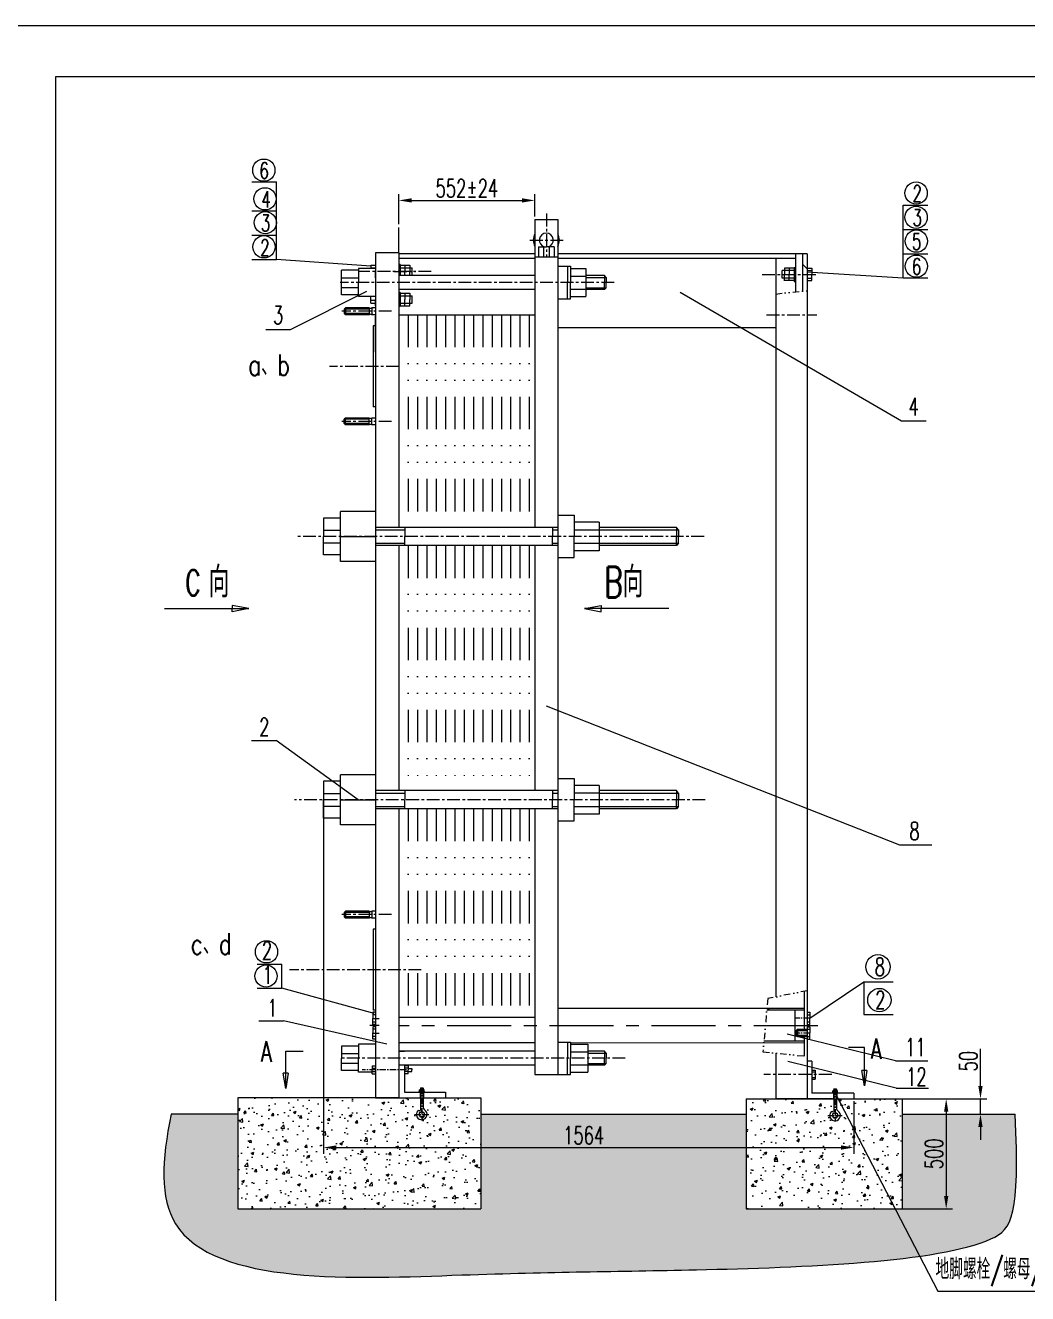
# Model space of a CAD drawing. Header units: millimetres. Extents: x -394 to 6212, y -2458 to 809.
# Drawn here: x 4448.8 to 4645, y -1764.3 to -1516.1 of the extents above; entities that cross this region are included whole.
import ezdxf

# ---------------------------------------------------------------- set-up
doc = ezdxf.new("R2010")
doc.units = ezdxf.units.MM
doc.header["$PDSIZE"] = -5
doc.linetypes.add('CENTERX2', pattern=[4, 2.5, -0.5, 0.5, -0.5])
doc.linetypes.add('DIVIDE', pattern=[31.75, 12.7, -6.35, 0, -6.35, 0, -6.35])
doc.layers.get('0').update_dxf_attribs({"lineweight": 18})
doc.layers.get('DEFPOINTS').update_dxf_attribs({"lineweight": 18})
for name, color, linetype, lineweight, true_color in [('1', 1, 'Continuous', 18, 0xff0000), ('2', 2, 'Continuous', 18, 0xffff00), ('3', 3, 'CENTERX2', 18, 0x00ff00), ('3尺寸线', 2, 'Continuous', 18, 0xffff00), ('4', 4, 'DIVIDE', 18, 0x00ffff)]:
    doc.layers.add(name, color=color, linetype=linetype, lineweight=lineweight, true_color=true_color)
doc.styles.add('HZ', font='txt.shx', dxfattribs={"width": 0.67, "bigfont": 'hztxt.shx'})
doc.styles.get("Standard").update_dxf_attribs({"font": 'txt.shx', "bigfont": 'gbcbig.shx'})
doc.styles.add('STYLE1', font='txt.shx', dxfattribs={"width": 0.67, "bigfont": 'hztxt.shx'})
doc.styles.add('ZH', font='txt.shx', dxfattribs={"width": 0.75, "bigfont": 'hztxt.shx'})
doc.dimstyles.new('STANDARD$0', dxfattribs={"dimtxt": 3.5, "dimasz": 2.5, "dimexe": 1.25, "dimexo": 0.625, "dimtad": 1, "dimdec": 4, "dimdsep": 46, "dimtxsty": 'HZ', "dimcen": 2.5, "dimdle": 5, "dimadec": 0, "dimazin": 0, "dimtfac": 1, "dimtmove": 0, "dimatfit": 3, "dimfxl": 1, "dimtolj": 1, "dimlwd": -1, "dimlwe": -1, "dimarcsym": 0})
pattern_1 = [(50, (4916.191, -2369.4967), (5.46554, -0.478173), [0.5715, -6.2865]), (355, (4916.191, -2369.497), (-1.057285, 5.7317), [0.4572, -5.0292]), (100.451, (4916.6465, -2369.5366), (4.408275, 5.2535), [0.4857, -5.3427]), (46.1842, (4916.191, -2367.973), (8.13237, -1.26127), [0.85725, -9.42975]), (96.6356, (4916.869, -2368.078), (7.12213, 7.42277), [0.72855, -8.01405]), (351.184, (4916.191, -2367.973), (7.12214, 7.42275), [0.6858, -7.5438]), (21, (4916.953, -2368.3537), (4.548446, -3.067966), [0.5715, -6.2865]), (326, (4916.953, -2368.354), (1.85406, 5.52564), [0.4572, -5.0292]), (71.4514, (4917.332, -2368.6094), (6.402495, 2.457686), [0.4857, -5.3427]), (37.5, (4916.191, -2369.4967), (0.092658, 2.536651), [0, -4.96824, 0, -5.1054, 0, -5.04825]), (7.5, (4916.191, -2369.4967), (2.00459, 3.005417), [0, -2.91084, 0, -4.85394, 0, -1.92405]), (327.5, (4914.4918, -2369.4967), (4.067718, -0.1718623), [0, -1.905, 0, -5.9436, 0, -7.8867]), (317.5, (4913.7298, -2369.4967), (4.443875, 0.762795), [0, -2.4765, 0, -3.94716, 0, -5.6007])]

# ---------------------------------------------------------------- blocks, each defined once
blk = doc.blocks.new('*D385')
at = {"color": 0}
for p, q in [((4521.9, -1554.99), (4521.9, -1549.07)), ((4548.54, -1553.45), (4548.54, -1549.07)), ((4524.4, -1550.32), (4546.04, -1550.32))]:
    blk.add_line(p, q, dxfattribs=at)
for points in [[(4524.4, -1549.9), (4524.4, -1550.73), (4521.9, -1550.32)], [(4546.04, -1549.9), (4546.04, -1550.73), (4548.54, -1550.32)]]:
    blk.add_solid(points, dxfattribs=at)
at = {"layer": 'DEFPOINTS', "color": 0}
for p in [(4548.54, -1550.32), (4521.9, -1555.61), (4548.54, -1554.07)]:
    blk.add_point(p, dxfattribs=at)
at = {"color": 0, "insert": (4535.22, -1547.94), "char_height": 3.5, "attachment_point": 5, "style": 'HZ'}
blk.add_mtext('\\A1;552%%P24', dxfattribs=at)
blk = doc.blocks.new('*D277')
at = {"layer": '2', "color": 0}
for p, q in [((4507.14, -1667.02), (4507.14, -1736.96)), ((4610.95, -1726.63), (4610.95, -1736.96)), ((4509.64, -1735.71), (4608.45, -1735.71))]:
    blk.add_line(p, q, dxfattribs=at)
for points in [[(4509.64, -1735.29), (4509.64, -1736.13), (4507.14, -1735.71)], [(4608.45, -1735.29), (4608.45, -1736.13), (4610.95, -1735.71)]]:
    blk.add_solid(points, dxfattribs=at)
at = {"layer": 'DEFPOINTS', "color": 0}
for p in [(4507.14, -1666.39), (4610.95, -1726.01), (4610.95, -1735.71)]:
    blk.add_point(p, dxfattribs=at)
at = {"layer": '2', "color": 0, "insert": (4558.09, -1733.33), "char_height": 3.5, "attachment_point": 5, "style": 'HZ'}
blk.add_mtext('\\A1;1564', dxfattribs=at)
blk = doc.blocks.new('_CLOSED')
at = {"color": 0, "linetype": 'ByBlock', "lineweight": -2}
for p, q in [((-1, 0.166667), (0, 0)), ((-1, 0.166667), (-1, -0.166667)), ((0, 0), (-1, -0.166667)), ((0, 0), (-1, 0))]:
    blk.add_line(p, q, dxfattribs=at)
blk = doc.blocks.new('*D275')
at = {"layer": '2', "color": 2}
for p, q in [((4635.76, -1723.69), (4635.76, -1716.42)), ((4620.41, -1726.19), (4637.01, -1726.19)), ((4635.76, -1729.19), (4635.76, -1726.19)), ((4620.41, -1729.19), (4637.01, -1729.19)), ((4635.76, -1731.69), (4635.76, -1734.19))]:
    blk.add_line(p, q, dxfattribs=at)
for points in [[(4635.35, -1723.69), (4636.18, -1723.69), (4635.76, -1726.19)], [(4635.35, -1731.69), (4636.18, -1731.69), (4635.76, -1729.19)]]:
    blk.add_solid(points, dxfattribs=at)
at = {"layer": 'DEFPOINTS', "color": 0}
for p in [(4620.41, -1726.19), (4635.76, -1726.19), (4620.41, -1729.19)]:
    blk.add_point(p, dxfattribs=at)
at = {"layer": '2', "color": 2, "insert": (4633.39, -1718.8), "char_height": 3.5, "attachment_point": 5, "rotation": 90, "style": 'HZ'}
blk.add_mtext('\\A1;50', dxfattribs=at)
blk = doc.blocks.new('*D274')
at = {"layer": '2', "color": 2}
for p, q in [((4620.41, -1726.19), (4630.3, -1726.19)), ((4629.05, -1728.69), (4629.05, -1745.19)), ((4620.41, -1747.69), (4630.3, -1747.69))]:
    blk.add_line(p, q, dxfattribs=at)
for points in [[(4628.63, -1728.69), (4629.47, -1728.69), (4629.05, -1726.19)], [(4628.63, -1745.19), (4629.47, -1745.19), (4629.05, -1747.69)]]:
    blk.add_solid(points, dxfattribs=at)
at = {"layer": 'DEFPOINTS', "color": 0}
for p in [(4620.41, -1726.19), (4620.41, -1747.69), (4629.05, -1747.69)]:
    blk.add_point(p, dxfattribs=at)
at = {"layer": '2', "color": 2, "insert": (4626.67, -1736.94), "char_height": 3.5, "attachment_point": 5, "rotation": 90, "style": 'HZ'}
blk.add_mtext('\\A1;500', dxfattribs=at)

msp = doc.modelspace()

# ---------------------------------------------------------------- hatches: boundary and pattern name
at = {"layer": '2'}
h = msp.add_hatch(dxfattribs=at)
h.set_pattern_fill('ANSI31', color=256, scale=4.56, angle=90, style=0)
h.set_pattern_definition([(135, (4916.191, -2369.497), (-10.2375, -10.2375), [])])
h.paths.add_polyline_path([(4601.8129, -1560.77988), (4600.9009, -1560.77988), (4600.9009, -1564.79272), (4601.8129, -1564.79272)], flags=0)
h.paths.add_polyline_path([(4601.8129, -1564.79272), (4600.9009, -1564.79272), (4600.9009, -1568.07578), (4601.8129, -1567.97771)], flags=0)
h = msp.add_hatch(dxfattribs=at)
h.set_pattern_fill('ANSI31', color=256, scale=4.56, style=0)
h.set_pattern_definition([(45, (4916.191, -2369.497), (-10.2375, 10.2375), [])])
h.paths.add_polyline_path([(4601.2657, -1708.85055), (4601.2657, -1708.48575), (4593.96768, -1708.48575), (4593.93386, -1708.85055)], flags=0)
h.paths.add_polyline_path([(4601.2657, -1715.26389), (4601.2657, -1714.89909), (4593.37375, -1714.89232), (4593.33993, -1715.25709)], flags=0)
h = msp.add_hatch(dxfattribs=at)
h.set_pattern_fill('AR-CONC', color=256, scale=0.03, style=0)
h.set_pattern_definition(pattern_1)
edge = h.paths.add_edge_path(flags=0)
edge.add_line((4537.98107, -1725.98475), (4526.64161, -1725.98475))
edge.add_line((4526.64161, -1725.98475), (4526.64161, -1727.75086))
edge.add_arc((4527.38081, -1727.75086), 0.7392, 180.0000027, 236.139066)
edge.add_arc((4526.38817, -1729.23024), 1.04235, -223.7635975, 56.1390678, ccw=False)
edge.add_arc((4525.81842, -1728.68457), 0.25344, -43.7635983, 136.2364017, ccw=False)
edge.add_arc((4526.38817, -1729.23024), 0.53547, 136.2363971, 180.0000046)
edge.add_line((4525.85271, -1729.23024), (4525.88129, -1729.23024))
edge.add_arc((4526.38817, -1729.23024), 0.50688, 90.0000003, 180, ccw=False)
edge.add_line((4526.38817, -1728.72336), (4526.38817, -1728.60895))
edge.add_arc((4526.87393, -1728.05176), 0.7392, 180, 228.9176682, ccw=False)
edge.add_line((4526.13473, -1728.05176), (4526.13473, -1725.98475))
edge.add_line((4526.13473, -1725.98475), (4517.34169, -1725.98475))
edge.add_line((4517.34169, -1725.98475), (4490.37729, -1725.98475))
edge.add_line((4490.37729, -1725.98475), (4490.37729, -1747.68514))
edge.add_line((4490.37729, -1747.68514), (4537.98107, -1747.68514))
edge.add_line((4537.98107, -1747.68514), (4537.98107, -1725.98475))
h = msp.add_hatch(dxfattribs=at)
h.set_pattern_fill('AR-CONC', color=256, scale=0.03, style=0)
h.set_pattern_definition(pattern_1)
edge = h.paths.add_edge_path(flags=0)
edge.add_line((4607.86776, -1726.18802), (4607.55233, -1726.18802))
edge.add_line((4607.55233, -1726.18802), (4607.55233, -1727.95413))
edge.add_arc((4608.29153, -1727.95413), 0.7392, 180.0000027, 236.139066)
edge.add_arc((4607.29889, -1729.43352), 1.04235, -223.7635975, 56.1390678, ccw=False)
edge.add_arc((4606.72915, -1728.88784), 0.25344, -43.7635983, 136.2364017, ccw=False)
edge.add_arc((4607.29889, -1729.43352), 0.53547, 136.2363971, 180.0000046)
edge.add_line((4606.76343, -1729.43352), (4606.79201, -1729.43352))
edge.add_arc((4607.29889, -1729.43352), 0.50688, 90.0000003, 180, ccw=False)
edge.add_line((4607.29889, -1728.92664), (4607.29889, -1728.81222))
edge.add_arc((4607.78465, -1728.25504), 0.7392, 180, 228.9176682, ccw=False)
edge.add_line((4607.04545, -1728.25504), (4607.04545, -1726.18802))
edge.add_line((4607.04545, -1726.18802), (4601.40018, -1726.18802))
edge.add_line((4601.40018, -1726.18802), (4589.88632, -1726.18802))
edge.add_line((4589.88632, -1726.18802), (4589.88632, -1747.68514))
edge.add_line((4589.88632, -1747.68514), (4619.04187, -1747.68514))
edge.add_line((4619.04187, -1747.68514), (4607.86776, -1726.18802))
h.paths.add_polyline_path([(4620.40947, -1726.18802), (4610.95319, -1726.18802), (4607.86776, -1726.18802), (4619.04187, -1747.68514), (4620.40947, -1747.68514)], flags=0)
h = msp.add_hatch(dxfattribs=at)
h.set_pattern_fill('AR-SAND', color=256, scale=0.05, style=0)
h.set_pattern_definition([(37.5, (4916.191, -2369.4967), (-0.0800016, 2.447066), [0, -1.9304, 0, -2.159, 0, -2.06375]), (7.5, (4916.191, -2369.4967), (2.247616, 3.584126), [0, -1.0414, 0, -1.7399, 0, -0.66675]), (327.5, (4914.629, -2369.4967), (3.954962, 0.007186), [0, -0.635, 0, -2.286, 0, -2.9845]), (317.5, (4914.629, -2369.4967), (3.817782, 1.114647), [0, -0.3175, 0, -1.4986, 0, -1.7145])])
edge = h.paths.add_edge_path(flags=0)
edge.add_line((4619.04187, -1747.68514), (4589.88632, -1747.68514))
edge.add_line((4589.88632, -1747.68514), (4589.88632, -1729.19428))
edge.add_line((4589.88632, -1729.19428), (4537.98107, -1729.19428))
edge.add_line((4537.98107, -1729.19428), (4537.98107, -1747.68514))
edge.add_line((4537.98107, -1747.68514), (4490.37729, -1747.68514))
edge.add_line((4490.37729, -1747.68514), (4490.37729, -1729.19428))
edge.add_line((4490.37729, -1729.19428), (4477.30674, -1729.19428))
edge.add_spline(control_points=[(4477.30674, -1729.19428), (4475.48988, -1738.21556), (4474.13449, -1763.44151), (4537.86672, -1760.0869), (4575.53214, -1759.94842), (4611.31901, -1758.76094), (4623.87392, -1756.98119)], knot_values=[0, 0, 0, 0, 23.067118177, 78.770381888, 127.07820972, 170.612610534, 170.612610534, 170.612610534, 170.612610534], weights=[1, 1, 1, 1, 1, 1, 1], degree=3, periodic=0)
edge.add_line((4623.87392, -1756.98119), (4619.04187, -1747.68514))
edge = h.paths.add_edge_path(flags=0)
edge.add_spline(control_points=[(4623.87392, -1756.98119), (4629.71561, -1756.15309), (4641.15329, -1753.59854), (4643.4014, -1749.06623), (4642.5791, -1729.19428)], knot_values=[0, 0, 0, 0, 17.376056468, 40.665280605, 40.665280605, 40.665280605, 40.665280605], weights=[1, 1, 1, 1, 1], degree=3, periodic=0)
edge.add_line((4642.5791, -1729.19428), (4620.40947, -1729.19428))
edge.add_line((4620.40947, -1729.19428), (4620.40947, -1747.68514))
edge.add_line((4620.40947, -1747.68514), (4619.04187, -1747.68514))
edge.add_line((4619.04187, -1747.68514), (4623.87392, -1756.98119))
h = msp.add_hatch(dxfattribs=at)
h.set_pattern_fill('ANSI31', color=256, scale=0.64, style=0)
h.set_pattern_definition([(45, (4916.191, -2369.4967), (-1.436841, 1.436841), [])])
edge = h.paths.add_edge_path(flags=0)
edge.add_line((4607.29889, -1729.43352), (4607.80577, -1729.43352))
edge.add_arc((4607.29889, -1729.43352), 0.50688, 360, 449.9999997)
edge.add_line((4607.29889, -1728.92664), (4607.29889, -1729.43352))
edge = h.paths.add_edge_path(flags=0)
edge.add_line((4607.29889, -1729.43352), (4607.29889, -1728.92664))
edge.add_arc((4607.29889, -1729.43352), 0.50688, 90.0000003, 180)
edge.add_line((4606.79201, -1729.43352), (4607.29889, -1729.43352))
edge = h.paths.add_edge_path(flags=0)
edge.add_line((4607.29889, -1729.43352), (4606.79201, -1729.43352))
edge.add_arc((4607.29889, -1729.43352), 0.50688, 180, 269.9999997)
edge.add_line((4607.29889, -1729.9404), (4607.29889, -1729.43352))
edge = h.paths.add_edge_path(flags=0)
edge.add_arc((4607.29889, -1729.43352), 0.50688, 270.0000003, 360)
edge.add_line((4607.80577, -1729.43352), (4607.29889, -1729.43352))
edge.add_line((4607.29889, -1729.43352), (4607.29889, -1729.9404))

# ---------------------------------------------------------------- linework, layer by layer
at = {"layer": '1'}
for p, q in [((4454.74256, -1526.0524), (5013.74256, -1526.0524)), ((4454.74256, -1926.0524), (4454.74256, -1526.0524)), ((4548.5406, -1554.07275), (4548.5406, -1561.36875)), ((4548.5406, -1554.07275), (4553.0094, -1554.07275)), ((4553.0094, -1554.07275), (4553.0094, -1561.36875)), ((4517.34169, -1560.59748), (4517.34169, -1572.76875)), ((4521.90169, -1560.59748), (4517.34169, -1560.59748)), ((4521.90169, -1560.59748), (4521.90169, -1567.76509)), ((4548.495, -1560.77988), (4521.90169, -1560.77988)), ((4548.495, -1560.45675), (4548.495, -1567.76509)), ((4548.495, -1560.45675), (4548.5406, -1560.45675)), ((4548.5406, -1561.36875), (4553.0094, -1561.36875)), ((4549.21821, -1559.40795), (4549.21821, -1561.36875)), ((4549.21821, -1559.40795), (4550.775, -1559.40795)), ((4550.2134, -1559.40795), (4550.2134, -1561.36875)), ((4552.33179, -1559.40795), (4550.775, -1559.40795)), ((4551.3366, -1559.40795), (4551.3366, -1561.36875)), ((4552.33179, -1559.40795), (4552.33179, -1561.36875)), ((4553.0094, -1560.45675), (4553.055, -1560.45675)), ((4553.055, -1560.45675), (4553.055, -1721.42475)), ((4601.8129, -1560.77988), (4553.055, -1560.77988)), ((4599.5329, -1560.77988), (4599.5329, -1568.22289)), ((4600.9009, -1560.77988), (4600.9009, -1568.07578)), ((4601.8129, -1560.77988), (4601.8129, -1713.973)), ((4510.67796, -1568.80038), (4510.67796, -1563.99191)), ((4514.03236, -1563.99191), (4510.67796, -1563.99191)), ((4514.03236, -1563.65825), (4514.03236, -1566.39615)), ((4517.34169, -1563.65825), (4514.03236, -1563.65825)), ((4516.42969, -1562.98705), (4516.42969, -1563.65825)), ((4516.42969, -1562.98705), (4517.34169, -1562.98705)), ((4516.42969, -1563.48865), (4517.34169, -1563.48865)), ((4517.34169, -1562.98705), (4517.34169, -1564.21825)), ((4517.34169, -1563.65825), (4517.34169, -1569.13404)), ((4548.495, -1561.69188), (4521.90169, -1561.69188)), ((4522.17529, -1562.85025), (4521.90169, -1562.85025)), ((4521.90169, -1562.85025), (4521.90169, -1565.0272)), ((4522.17529, -1562.85025), (4522.17529, -1565.0272)), ((4522.17529, -1562.98837), (4524.02337, -1562.98837)), ((4522.19063, -1563.48997), (4523.55863, -1563.48997)), ((4523.10263, -1562.98837), (4523.10263, -1564.21957)), ((4523.11137, -1563.49194), (4524.47937, -1563.49194)), ((4524.02337, -1562.98837), (4524.02337, -1564.22985)), ((4524.47937, -1564.95114), (4524.47937, -1563.49194)), ((4599.5329, -1561.69188), (4553.055, -1561.69188)), ((4553.055, -1563.20773), (4553.055, -1569.58456)), ((4553.055, -1563.20773), (4555.50293, -1563.20773)), ((4554.94113, -1563.20773), (4554.94113, -1566.39615)), ((4555.50293, -1563.20773), (4555.50293, -1566.39615)), ((4555.50293, -1563.65825), (4557.33769, -1563.65825)), ((4557.33769, -1563.65825), (4558.52473, -1563.65825)), ((4558.52473, -1563.65825), (4558.52473, -1569.13404)), ((4595.7025, -1561.69188), (4595.7025, -1706.22389)), ((4599.2593, -1563.56284), (4597.40463, -1563.56284)), ((4597.41122, -1563.57313), (4597.41122, -1564.80433)), ((4598.33197, -1563.56284), (4598.33197, -1564.79404)), ((4599.2593, -1563.42472), (4599.2593, -1566.16072)), ((4599.2593, -1563.42472), (4599.5329, -1563.42472)), ((4601.8129, -1563.56152), (4602.7249, -1563.56152)), ((4602.7249, -1563.56152), (4602.7249, -1564.79272)), ((4510.67796, -1565.4414), (4514.03236, -1565.4414)), ((4514.03236, -1569.13404), (4514.03236, -1566.39615)), ((4514.03236, -1569.13404), (4514.03236, -1566.39615)), ((4517.34169, -1565.44945), (4517.34169, -1564.21825)), ((4532.82684, -1565.0272), (4521.90169, -1565.0272)), ((4522.19063, -1564.94917), (4523.55863, -1564.94917)), ((4523.10263, -1565.0272), (4523.10263, -1564.21957)), ((4523.11137, -1564.95114), (4524.47937, -1564.95114)), ((4524.02337, -1565.0272), (4524.02337, -1564.22985)), ((4548.495, -1565.0272), (4531.29835, -1565.0272)), ((4554.94113, -1569.58456), (4554.94113, -1566.39615)), ((4555.50293, -1565.11487), (4558.52473, -1565.11487)), ((4555.50293, -1569.58456), (4555.50293, -1566.39615)), ((4562.17255, -1565.0272), (4558.52473, -1565.0272)), ((4562.17255, -1565.0272), (4562.17255, -1566.39615)), ((4562.48455, -1565.39644), (4562.17255, -1565.0272)), ((4562.17255, -1567.76509), (4562.17255, -1566.39615)), ((4562.48455, -1565.39644), (4562.48455, -1566.39615)), ((4562.48455, -1567.39585), (4562.48455, -1566.39615)), ((4598.32322, -1564.06642), (4596.95522, -1564.06642)), ((4596.95522, -1565.52562), (4596.95522, -1564.06642)), ((4598.32322, -1565.52562), (4596.95522, -1565.52562)), ((4597.41122, -1566.03553), (4597.41122, -1564.80433)), ((4599.2593, -1566.02524), (4597.41122, -1566.02524)), ((4599.24397, -1564.06444), (4597.87597, -1564.06444)), ((4599.24397, -1565.52364), (4597.87597, -1565.52364)), ((4598.33197, -1566.02524), (4598.33197, -1564.79404)), ((4599.2593, -1566.16072), (4599.5329, -1566.16072)), ((4601.8129, -1564.06312), (4602.7249, -1564.06312)), ((4601.8129, -1565.52232), (4602.7249, -1565.52232)), ((4601.8129, -1566.02392), (4602.7249, -1566.02392)), ((4602.7249, -1566.02392), (4602.7249, -1564.79272)), ((4510.67796, -1567.3509), (4514.03236, -1567.3509)), ((4514.03236, -1568.80038), (4510.67796, -1568.80038)), ((4517.34169, -1568.45905), (4517.34169, -1569.69025)), ((4521.90169, -1567.76509), (4521.90169, -1614.32229)), ((4532.82684, -1567.76509), (4521.90169, -1567.76509)), ((4522.17529, -1568.32225), (4521.90169, -1568.32225)), ((4521.90169, -1568.32225), (4521.90169, -1571.05825)), ((4522.17529, -1568.32225), (4522.17529, -1571.05825)), ((4522.17529, -1568.46037), (4524.02337, -1568.46037)), ((4523.10263, -1568.46037), (4523.10263, -1569.69157)), ((4524.02337, -1568.46037), (4524.02337, -1569.70185)), ((4548.495, -1567.76509), (4531.29835, -1567.76509)), ((4548.495, -1567.76509), (4548.495, -1614.32229)), ((4555.50293, -1567.67742), (4558.52473, -1567.67742)), ((4562.17255, -1567.76509), (4558.52473, -1567.76509)), ((4562.48455, -1567.39585), (4562.17255, -1567.76509)), ((4511.43083, -1571.35358), (4511.18238, -1571.60203)), ((4516.07656, -1571.35358), (4511.43083, -1571.35358)), ((4511.43083, -1571.35358), (4511.43083, -1572.68946)), ((4517.34169, -1569.13404), (4514.03236, -1569.13404)), ((4516.07656, -1571.35358), (4516.07656, -1572.68946)), ((4516.42969, -1570.41985), (4516.42969, -1569.13404)), ((4516.42969, -1569.82823), (4517.34169, -1569.82823)), ((4516.42969, -1570.41985), (4517.34169, -1570.41985)), ((4516.61998, -1571.35358), (4516.61998, -1572.68946)), ((4517.34169, -1571.35358), (4516.61998, -1571.35358)), ((4517.34169, -1570.92145), (4517.34169, -1569.69025)), ((4522.17529, -1571.05825), (4521.90169, -1571.05825)), ((4522.17529, -1570.92277), (4524.02337, -1570.92277)), ((4522.19063, -1568.96197), (4523.55863, -1568.96197)), ((4522.19063, -1570.42117), (4523.55863, -1570.42117)), ((4523.10263, -1570.92277), (4523.10263, -1569.69157)), ((4523.11137, -1568.96394), (4524.47937, -1568.96394)), ((4523.11137, -1570.42314), (4524.47937, -1570.42314)), ((4524.02337, -1570.92277), (4524.02337, -1569.70185)), ((4524.47937, -1570.42314), (4524.47937, -1568.96394)), ((4553.055, -1569.58456), (4555.50293, -1569.58456)), ((4555.50293, -1569.13404), (4557.33769, -1569.13404)), ((4557.33769, -1569.13404), (4558.52473, -1569.13404)), ((4511.18238, -1571.60203), (4511.18238, -1572.44101)), ((4511.43083, -1572.68946), (4511.18238, -1572.44101)), ((4516.07656, -1572.68946), (4511.43083, -1572.68946)), ((4517.34169, -1572.68946), (4516.61998, -1572.68946)), ((4517.34169, -1572.76875), (4517.34169, -1725.98475)), ((4521.90169, -1572.69068), (4548.495, -1572.69068)), ((4516.86776, -1574.88962), (4516.86776, -1590.71187)), ((4517.34169, -1574.88962), (4516.86776, -1574.88962)), ((4595.7025, -1575.23115), (4553.055, -1575.23115)), ((4517.34169, -1590.71187), (4516.86776, -1590.71187)), ((4511.43083, -1592.91204), (4511.18238, -1593.16049)), ((4511.18238, -1593.99946), (4511.18238, -1593.16049)), ((4511.43083, -1594.24791), (4511.43083, -1592.91204)), ((4516.07656, -1592.91204), (4511.43083, -1592.91204)), ((4516.07656, -1594.24791), (4516.07656, -1592.91204)), ((4516.61998, -1594.24791), (4516.61998, -1592.91204)), ((4517.34169, -1592.91204), (4516.61998, -1592.91204)), ((4511.43083, -1594.24791), (4511.18238, -1593.99946)), ((4516.07656, -1594.24791), (4511.43083, -1594.24791)), ((4517.34169, -1594.24791), (4516.61998, -1594.24791)), ((4510.49122, -1612.48409), (4507.13698, -1612.48409)), ((4507.13698, -1612.48409), (4507.13698, -1616.10015)), ((4510.49122, -1620.99715), (4510.49122, -1611.20315)), ((4517.34169, -1611.20315), (4510.49122, -1611.20315)), ((4553.055, -1611.95935), (4556.23412, -1611.95935)), ((4556.23412, -1611.95935), (4556.23412, -1616.10015)), ((4561.08835, -1613.29224), (4556.23412, -1613.29224)), ((4556.23412, -1613.29224), (4556.23412, -1616.10015)), ((4561.08835, -1613.29224), (4561.08835, -1618.90805)), ((4507.13698, -1614.86289), (4510.49122, -1614.86289)), ((4507.13698, -1619.7162), (4507.13698, -1616.10015)), ((4510.49122, -1616.10015), (4517.34169, -1616.10015)), ((4553.055, -1614.32229), (4517.34169, -1614.32229)), ((4523.07806, -1614.32229), (4523.07806, -1616.10015)), ((4523.07806, -1617.878), (4523.07806, -1616.10015)), ((4551.99478, -1614.32229), (4551.99478, -1616.10015)), ((4551.99478, -1617.878), (4551.99478, -1616.10015)), ((4556.23412, -1614.781), (4561.08835, -1614.781)), ((4556.23412, -1618.90805), (4556.23412, -1616.10015)), ((4556.23412, -1620.24094), (4556.23412, -1616.10015)), ((4576.25447, -1614.32229), (4561.08835, -1614.32229)), ((4576.25447, -1614.32229), (4576.25447, -1616.10015)), ((4576.65966, -1614.80183), (4576.25447, -1614.32229)), ((4576.25447, -1617.878), (4576.25447, -1616.10015)), ((4576.65966, -1614.80183), (4576.65966, -1616.10015)), ((4576.65966, -1617.39846), (4576.65966, -1616.10015)), ((4507.13698, -1617.3374), (4510.49122, -1617.3374)), ((4553.055, -1617.878), (4517.34169, -1617.878)), ((4521.90169, -1617.878), (4521.90169, -1665.85029)), ((4548.495, -1617.878), (4548.495, -1665.85029)), ((4556.23412, -1617.41929), (4561.08835, -1617.41929)), ((4576.25447, -1617.878), (4561.08835, -1617.878)), ((4576.65966, -1617.39846), (4576.25447, -1617.878)), ((4510.49122, -1619.7162), (4507.13698, -1619.7162)), ((4517.34169, -1620.99715), (4510.49122, -1620.99715)), ((4553.055, -1620.24094), (4556.23412, -1620.24094)), ((4561.08835, -1618.90805), (4556.23412, -1618.90805)), ((4476.02851, -1630.20662), (4492.54001, -1630.20662)), ((4489.26501, -1629.58762), (4489.26501, -1630.20662)), ((4492.54001, -1630.20662), (4489.26501, -1629.58762)), ((4492.54001, -1630.20662), (4489.26501, -1630.82562)), ((4489.26501, -1630.82562), (4489.26501, -1630.20662)), ((4558.24653, -1630.20662), (4561.52153, -1629.58762)), ((4574.75803, -1630.20662), (4558.24653, -1630.20662)), ((4558.24653, -1630.20662), (4561.52153, -1630.82562)), ((4561.52153, -1629.58762), (4561.52153, -1630.20662)), ((4561.52153, -1630.82562), (4561.52153, -1630.20662)), ((4510.49122, -1672.52515), (4510.49122, -1662.73115)), ((4517.34169, -1662.73115), (4510.49122, -1662.73115)), ((4507.13698, -1664.01209), (4507.13698, -1667.62815)), ((4510.49122, -1664.01209), (4507.13698, -1664.01209)), ((4553.055, -1663.48735), (4556.23412, -1663.48735)), ((4556.23412, -1663.48735), (4556.23412, -1667.62815)), ((4561.08835, -1664.82024), (4556.23412, -1664.82024)), ((4556.23412, -1664.82024), (4556.23412, -1667.62815)), ((4561.08835, -1664.82024), (4561.08835, -1670.43605)), ((4507.13698, -1666.39089), (4510.49122, -1666.39089)), ((4507.13698, -1671.2442), (4507.13698, -1667.62815)), ((4510.49122, -1667.62815), (4517.34169, -1667.62815)), ((4553.055, -1665.85029), (4517.34169, -1665.85029)), ((4523.07806, -1665.85029), (4523.07806, -1667.62815)), ((4523.07806, -1669.406), (4523.07806, -1667.62815)), ((4551.99478, -1665.85029), (4551.99478, -1667.62815)), ((4551.99478, -1669.406), (4551.99478, -1667.62815)), ((4556.23412, -1666.309), (4561.08835, -1666.309)), ((4556.23412, -1671.76894), (4556.23412, -1667.62815)), ((4556.23412, -1670.43605), (4556.23412, -1667.62815)), ((4576.25447, -1665.85029), (4561.08835, -1665.85029)), ((4576.65966, -1666.32983), (4576.25447, -1665.85029)), ((4576.25447, -1665.85029), (4576.25447, -1667.62815)), ((4576.25447, -1669.406), (4576.25447, -1667.62815)), ((4576.65966, -1666.32983), (4576.65966, -1667.62815)), ((4576.65966, -1668.92646), (4576.65966, -1667.62815)), ((4507.13698, -1668.8654), (4510.49122, -1668.8654)), ((4553.055, -1669.406), (4517.34169, -1669.406)), ((4521.90169, -1669.406), (4521.90169, -1725.98475)), ((4548.495, -1669.406), (4548.495, -1719.61309)), ((4556.23412, -1668.94729), (4561.08835, -1668.94729)), ((4561.08835, -1670.43605), (4556.23412, -1670.43605)), ((4576.25447, -1669.406), (4561.08835, -1669.406)), ((4576.65966, -1668.92646), (4576.25447, -1669.406)), ((4510.49122, -1671.2442), (4507.13698, -1671.2442)), ((4517.34169, -1672.52515), (4510.49122, -1672.52515)), ((4553.055, -1671.76894), (4556.23412, -1671.76894)), ((4511.43083, -1689.45758), (4511.18238, -1689.70603)), ((4511.18238, -1689.70603), (4511.18238, -1690.54501)), ((4511.43083, -1690.79346), (4511.18238, -1690.54501)), ((4511.43083, -1689.45758), (4511.43083, -1690.79346)), ((4516.07656, -1689.45758), (4511.43083, -1689.45758)), ((4516.07656, -1689.45758), (4516.07656, -1690.79346)), ((4517.34169, -1689.45758), (4516.61998, -1689.45758)), ((4516.61998, -1689.45758), (4516.61998, -1690.79346)), ((4516.07656, -1690.79346), (4511.43083, -1690.79346)), ((4517.34169, -1690.79346), (4516.61998, -1690.79346)), ((4517.34169, -1692.99362), (4516.86776, -1692.99362)), ((4516.86776, -1692.99362), (4516.86776, -1708.81587)), ((4601.2657, -1705.11262), (4601.2657, -1712.55028)), ((4595.7025, -1706.07854), (4595.7025, -1706.22389)), ((4516.7834, -1709.22425), (4516.7834, -1710.42592)), ((4517.34169, -1709.22425), (4516.7834, -1709.22425)), ((4517.34169, -1709.71456), (4516.7834, -1709.71456)), ((4516.7834, -1711.62759), (4516.7834, -1710.42592)), ((4517.34169, -1708.81587), (4516.86776, -1708.81587)), ((4517.34169, -1709.22425), (4517.34169, -1713.98289)), ((4548.495, -1710.26415), (4521.90169, -1710.26415)), ((4601.2657, -1708.48575), (4553.055, -1708.48575)), ((4601.2657, -1708.85055), (4593.93386, -1708.85055)), ((4599.4417, -1708.85055), (4599.4417, -1714.89752)), ((4601.82399, -1709.21436), (4602.37119, -1709.21436)), ((4601.83798, -1709.70467), (4602.37119, -1709.70467)), ((4602.37119, -1709.21436), (4602.37119, -1710.41603)), ((4602.37119, -1711.61769), (4602.37119, -1710.41603)), ((4517.34169, -1711.13728), (4516.7834, -1711.13728)), ((4517.34169, -1711.62759), (4516.7834, -1711.62759)), ((4517.34169, -1712.06987), (4516.7834, -1712.06987)), ((4516.7834, -1712.06987), (4516.7834, -1713.27153)), ((4517.34169, -1712.56017), (4516.7834, -1712.56017)), ((4599.69478, -1712.82388), (4599.96838, -1712.55028)), ((4599.69478, -1712.82388), (4599.69478, -1713.6994)), ((4599.96838, -1712.55028), (4599.96838, -1713.973)), ((4599.96838, -1712.55028), (4602.37119, -1712.55028)), ((4601.82399, -1711.61769), (4602.37119, -1711.61769)), ((4601.82399, -1712.05997), (4602.37119, -1712.05997)), ((4601.83798, -1711.12739), (4602.37119, -1711.12739)), ((4602.37119, -1712.05997), (4602.37119, -1713.26164)), ((4516.7834, -1714.4732), (4516.7834, -1713.27153)), ((4517.34169, -1713.98289), (4516.7834, -1713.98289)), ((4517.34169, -1714.4732), (4516.7834, -1714.4732)), ((4517.34169, -1713.98289), (4517.34169, -1714.4732)), ((4548.495, -1715.21175), (4521.90169, -1715.21175)), ((4553.055, -1715.05573), (4555.50293, -1715.05573)), ((4553.055, -1715.05573), (4553.055, -1721.43256)), ((4554.94113, -1715.05573), (4554.94113, -1718.24415)), ((4555.50293, -1715.05573), (4555.50293, -1718.24415)), ((4601.2657, -1715.26389), (4555.50293, -1715.24056)), ((4601.2657, -1714.89909), (4593.37375, -1714.89232)), ((4599.69478, -1713.6994), (4599.96838, -1713.973)), ((4599.96838, -1713.973), (4602.37119, -1713.973)), ((4601.2657, -1713.973), (4601.2657, -1717.79949)), ((4601.8129, -1713.973), (4601.8129, -1726.18802)), ((4601.82399, -1714.46331), (4602.37119, -1714.46331)), ((4602.37119, -1714.46331), (4602.37119, -1713.26164)), ((4510.67796, -1715.83991), (4510.67796, -1718.24415)), ((4514.03236, -1715.83991), (4510.67796, -1715.83991)), ((4510.67796, -1717.2894), (4514.03236, -1717.2894)), ((4517.34169, -1715.50625), (4514.03236, -1715.50625)), ((4514.03236, -1715.50625), (4514.03236, -1718.24415)), ((4517.34169, -1715.50625), (4517.34169, -1720.98204)), ((4521.90169, -1716.86475), (4522.99609, -1716.86475)), ((4532.82684, -1716.8752), (4521.90169, -1716.8752)), ((4548.495, -1716.8752), (4531.29835, -1716.8752)), ((4555.50293, -1715.50625), (4557.33769, -1715.50625)), ((4555.50293, -1716.96287), (4558.89216, -1716.96287)), ((4557.33769, -1715.50625), (4558.89216, -1715.50625)), ((4558.89216, -1715.50625), (4558.89216, -1720.98204)), ((4562.17255, -1716.8752), (4558.89216, -1716.8752)), ((4562.48455, -1717.24444), (4562.17255, -1716.8752)), ((4562.17255, -1716.8752), (4562.17255, -1718.24415)), ((4562.48455, -1717.24444), (4562.48455, -1718.24415)), ((4595.7025, -1717.24936), (4595.7025, -1726.18802)), ((4510.67796, -1720.64838), (4510.67796, -1718.24415)), ((4510.67796, -1719.1989), (4514.03236, -1719.1989)), ((4514.03236, -1720.98204), (4514.03236, -1718.24415)), ((4514.03236, -1720.98204), (4514.03236, -1718.24415)), ((4516.64634, -1719.74155), (4517.34169, -1719.74155)), ((4516.64634, -1719.74155), (4516.64634, -1720.51275)), ((4516.64634, -1720.17485), (4517.34169, -1720.17485)), ((4517.34169, -1719.61309), (4517.34169, -1725.98475)), ((4532.82684, -1719.61309), (4521.90169, -1719.61309)), ((4522.99609, -1719.61309), (4522.99609, -1724.89035)), ((4523.75683, -1719.74155), (4522.99609, -1719.74155)), ((4523.75683, -1720.17485), (4522.99609, -1720.17485)), ((4523.75683, -1719.74155), (4523.75683, -1720.51275)), ((4523.75683, -1720.23283), (4524.4289, -1720.23283)), ((4524.4289, -1720.23283), (4524.4289, -1720.51275)), ((4548.495, -1719.61309), (4531.29835, -1719.61309)), ((4548.495, -1719.61309), (4548.495, -1721.42475)), ((4554.94113, -1721.43256), (4554.94113, -1718.24415)), ((4555.50293, -1721.43256), (4555.50293, -1718.24415)), ((4555.50293, -1719.52542), (4558.89216, -1719.52542)), ((4562.17255, -1719.61309), (4558.89216, -1719.61309)), ((4562.17255, -1719.61309), (4562.17255, -1718.24415)), ((4562.48455, -1719.24385), (4562.17255, -1719.61309)), ((4562.48455, -1719.24385), (4562.48455, -1718.24415)), ((4602.74519, -1718.83375), (4601.8129, -1718.83375)), ((4602.74519, -1718.83375), (4602.74519, -1725.09362)), ((4602.74519, -1720.26002), (4602.74519, -1722.54002)), ((4514.03236, -1720.64838), (4510.67796, -1720.64838)), ((4516.64634, -1720.98204), (4514.03236, -1720.98204)), ((4516.64634, -1721.28394), (4516.64634, -1720.51275)), ((4516.64634, -1720.85065), (4517.34169, -1720.85065)), ((4516.64634, -1721.28394), (4517.34169, -1721.28394)), ((4523.75683, -1720.85065), (4522.99609, -1720.85065)), ((4523.75683, -1721.28394), (4522.99609, -1721.28394)), ((4523.75683, -1721.28394), (4523.75683, -1720.51275)), ((4523.75683, -1720.79266), (4524.4289, -1720.79266)), ((4524.4289, -1720.79266), (4524.4289, -1720.51275)), ((4548.495, -1721.42475), (4553.055, -1721.42475)), ((4548.495, -1721.42475), (4553.055, -1721.42475)), ((4553.055, -1721.43256), (4555.50293, -1721.43256)), ((4555.50293, -1720.98204), (4557.33769, -1720.98204)), ((4557.33769, -1720.98204), (4558.89216, -1720.98204)), ((4602.74519, -1720.53362), (4603.42919, -1720.53362)), ((4602.74519, -1720.90191), (4603.42725, -1720.90191)), ((4602.74519, -1721.99631), (4603.42725, -1721.99631)), ((4602.74519, -1722.35762), (4603.42919, -1722.35762)), ((4603.42919, -1720.53362), (4603.42919, -1722.35762)), ((4522.99609, -1724.89035), (4531.02169, -1724.89035)), ((4525.85362, -1724.70922), (4526.92272, -1724.70922)), ((4525.85362, -1724.89035), (4525.85362, -1724.70922)), ((4525.95939, -1724.70649), (4525.95939, -1724.40184)), ((4526.84059, -1724.40184), (4525.95939, -1724.40184)), ((4526.05622, -1724.89035), (4526.05622, -1725.98475)), ((4526.13473, -1724.07317), (4526.17697, -1724.03093)), ((4526.13473, -1724.07317), (4526.13473, -1724.40184)), ((4526.13473, -1724.07317), (4526.64161, -1724.07317)), ((4526.13473, -1724.89035), (4526.13473, -1728.05176)), ((4526.17697, -1724.03093), (4526.59937, -1724.03093)), ((4526.22333, -1724.70649), (4526.22333, -1724.40184)), ((4526.57666, -1724.70649), (4526.57666, -1724.40184)), ((4526.64161, -1724.07317), (4526.59937, -1724.03093)), ((4526.64161, -1724.07317), (4526.64161, -1724.40184)), ((4526.64161, -1724.89035), (4526.64161, -1727.75086)), ((4526.75534, -1724.89035), (4526.75534, -1725.98475)), ((4526.84059, -1724.70922), (4526.84059, -1724.40184)), ((4526.92272, -1724.89035), (4526.92272, -1724.70922)), ((4531.02169, -1724.89035), (4531.02169, -1725.98475)), ((4610.95319, -1725.09362), (4602.74519, -1725.09362)), ((4606.76434, -1725.09362), (4606.76434, -1724.9125)), ((4606.76434, -1724.9125), (4607.83344, -1724.9125)), ((4607.75131, -1724.60511), (4606.87012, -1724.60511)), ((4606.87012, -1724.90977), (4606.87012, -1724.60511)), ((4606.96694, -1725.09362), (4606.96694, -1726.18802)), ((4607.04545, -1724.27644), (4607.08769, -1724.2342)), ((4607.04545, -1724.27644), (4607.55233, -1724.27644)), ((4607.04545, -1724.27644), (4607.04545, -1724.60511)), ((4607.04545, -1725.09362), (4607.04545, -1728.25504)), ((4607.08769, -1724.2342), (4607.51009, -1724.2342)), ((4607.13405, -1724.90977), (4607.13405, -1724.60511)), ((4607.48738, -1724.90977), (4607.48738, -1724.60511)), ((4607.55233, -1724.27644), (4607.51009, -1724.2342)), ((4607.55233, -1724.27644), (4607.55233, -1724.60511)), ((4607.55233, -1725.09362), (4607.55233, -1727.95413)), ((4607.66606, -1725.09362), (4607.66606, -1726.18802)), ((4607.75131, -1724.9125), (4607.75131, -1724.60511)), ((4607.83344, -1725.09362), (4607.83344, -1724.9125)), ((4610.95319, -1725.09362), (4610.95319, -1726.18802)), ((4517.34169, -1725.98475), (4490.37729, -1725.98475)), ((4490.37729, -1725.98475), (4490.37729, -1747.68514)), ((4521.90169, -1725.98475), (4517.34169, -1725.98475)), ((4517.34169, -1725.98475), (4537.98107, -1725.98475)), ((4526.13473, -1725.58382), (4526.64161, -1725.58382)), ((4537.98107, -1725.98475), (4537.98107, -1747.68514)), ((4589.88632, -1726.18802), (4589.88632, -1747.68514)), ((4589.88632, -1726.18802), (4620.40947, -1726.18802)), ((4606.80389, -1726.18802), (4595.7025, -1726.18802)), ((4601.40018, -1726.18802), (4610.95319, -1726.18802)), ((4607.04545, -1725.7871), (4607.55233, -1725.7871)), ((4620.40947, -1726.18802), (4620.40947, -1747.68514)), ((4490.37729, -1729.19428), (4477.30674, -1729.19428)), ((4537.98107, -1729.19428), (4589.88632, -1729.19428)), ((4620.40947, -1729.19428), (4642.5791, -1729.19428)), ((4490.37729, -1747.68514), (4537.98107, -1747.68514)), ((4589.88632, -1747.68514), (4620.40947, -1747.68514))]:
    msp.add_line(p, q, dxfattribs=at)
at = {"layer": '1', "lineweight": 0}
for p, q in [((4517.34169, -1580.04799), (4517.34169, -1572.94249)), ((4521.90169, -1571.85675), (4521.90169, -1579.28912))]:
    msp.add_line(p, q, dxfattribs=at)
at = {"layer": '1'}
for centre, radius, start, end in [((4550.775, -1558.08555), 2.5536, 151.0449756, 208.9550244), ((4550.775, -1558.08555), 1.368, 284.8351116, 255.1648884), ((4550.775, -1558.08555), 2.5536, 331.0449756, 28.9550244), ((4516.34827, -1570.93768), 0.49679, 236.843203, 303.156797), ((4516.34827, -1573.10536), 0.49679, 56.843203, 123.156797), ((4516.34827, -1592.49614), 0.49679, 236.843203, 303.156797), ((4516.34827, -1594.66381), 0.49679, 56.843203, 123.156797), ((4516.34827, -1689.04168), 0.49679, 236.843203, 303.156797), ((4516.34827, -1691.20936), 0.49679, 56.843203, 123.156797), ((4527.38081, -1727.75086), 0.7392, 180, 236.1390686), ((4526.38817, -1729.23024), 1.04235, 136.2364017, 56.1390686), ((4525.81842, -1728.68457), 0.25344, 316.2364017, 136.2364017), ((4526.38817, -1729.23024), 0.53547, 136.2364017, 67.5989023), ((4526.87393, -1728.05176), 0.7392, 180, 247.5989023), ((4607.29889, -1729.43352), 1.04235, 136.2364017, 56.1390686), ((4606.72915, -1728.88784), 0.25344, 316.2364017, 136.2364017), ((4607.29889, -1729.43352), 0.53547, 136.2364017, 67.5989023), ((4607.78465, -1728.25504), 0.7392, 180, 247.5989023), ((4608.29153, -1727.95413), 0.7392, 180, 236.1390686)]:
    msp.add_arc(centre, radius, start, end, dxfattribs=at)
at = {"layer": '2'}
for p, q in [((4493.14611, -1546.70023), (4497.98145, -1546.70023)), ((4497.98145, -1561.8794), (4497.98145, -1546.70023)), ((4620.60977, -1565.49479), (4620.60977, -1551.24479)), ((4620.60977, -1551.24479), (4625.44511, -1551.24479)), ((4493.14611, -1552.3794), (4497.98145, -1552.3794)), ((4521.90169, -1560.59748), (4521.90169, -1555.61386)), ((4620.60977, -1555.99479), (4625.44511, -1555.99479)), ((4493.14611, -1557.1294), (4497.98145, -1557.1294)), ((4620.60977, -1560.74479), (4625.44511, -1560.74479)), ((4493.14611, -1561.8794), (4497.98145, -1561.8794)), ((4516.42969, -1563.21305), (4497.98145, -1561.8794)), ((4558.52473, -1565.39644), (4562.48455, -1565.39644)), ((4601.74954, -1564.31276), (4620.60977, -1565.49479)), ((4620.60977, -1565.49479), (4625.44511, -1565.49479)), ((4500.70827, -1575.56781), (4515.65283, -1568.11301)), ((4558.52473, -1567.39585), (4562.48455, -1567.39585)), ((4576.98449, -1568.25822), (4620.30347, -1593.48249)), ((4516.07656, -1571.60203), (4511.18238, -1571.60203)), ((4516.07656, -1572.44101), (4511.18238, -1572.44101)), ((4495.87293, -1575.56781), (4500.70827, -1575.56781)), ((4516.07656, -1593.16049), (4511.18238, -1593.16049)), ((4620.30347, -1593.48249), (4625.13881, -1593.48249)), ((4516.07656, -1593.99946), (4511.18238, -1593.99946)), ((4517.34169, -1614.80183), (4523.07806, -1614.80183)), ((4551.99478, -1614.80183), (4553.055, -1614.80183)), ((4561.08835, -1614.80183), (4576.65966, -1614.80183)), ((4517.34169, -1617.39846), (4523.07806, -1617.39846)), ((4551.99478, -1617.39846), (4553.055, -1617.39846)), ((4561.08835, -1617.39846), (4576.65966, -1617.39846)), ((4550.76857, -1649.22639), (4619.93936, -1676.44485)), ((4493.07769, -1656.06643), (4497.91303, -1656.06643)), ((4513.91645, -1667.62815), (4497.91303, -1656.06643)), ((4517.34169, -1666.32983), (4523.07806, -1666.32983)), ((4551.99478, -1666.32983), (4553.055, -1666.32983)), ((4561.08835, -1666.32983), (4576.65966, -1666.32983)), ((4517.34169, -1668.92646), (4523.07806, -1668.92646)), ((4551.99478, -1668.92646), (4553.055, -1668.92646)), ((4561.08835, -1668.92646), (4576.65966, -1668.92646)), ((4619.93936, -1676.44485), (4626.26611, -1676.44485)), ((4516.07656, -1689.70603), (4511.18238, -1689.70603)), ((4516.07656, -1690.54501), (4511.18238, -1690.54501)), ((4494.16306, -1699.78346), (4498.9984, -1699.78346)), ((4498.9984, -1704.53346), (4498.9984, -1699.78346)), ((4494.16306, -1704.53346), (4498.9984, -1704.53346)), ((4517.06255, -1709.45503), (4498.9984, -1704.53346)), ((4602.37119, -1710.41603), (4612.93905, -1703.29733)), ((4612.93905, -1703.29733), (4618.68525, -1703.29733)), ((4612.93905, -1703.29733), (4612.93905, -1709.65068)), ((4612.93905, -1709.65068), (4618.68525, -1709.65068)), ((4494.48826, -1710.883), (4499.3236, -1710.883)), ((4519.53842, -1715.4825), (4499.3236, -1710.883)), ((4599.69478, -1712.82388), (4601.83798, -1712.82388)), ((4599.96838, -1712.55028), (4599.96838, -1712.55028)), ((4619.10327, -1718.76551), (4597.91516, -1713.51204)), ((4599.69478, -1713.6994), (4601.83798, -1713.6994)), ((4499.75585, -1716.84233), (4503.18871, -1716.84233)), ((4499.75585, -1721.14442), (4499.75585, -1716.84233)), ((4558.89216, -1717.24444), (4562.48455, -1717.24444)), ((4558.89216, -1719.24385), (4562.48455, -1719.24385)), ((4619.24939, -1724.10429), (4598.06128, -1718.85083)), ((4619.10327, -1718.76551), (4625.43001, -1718.76551)), ((4526.17697, -1724.03093), (4526.17697, -1724.40184)), ((4526.17697, -1724.89035), (4526.17697, -1725.58382)), ((4526.59937, -1724.03093), (4526.59937, -1724.40184)), ((4526.59937, -1724.89035), (4526.59937, -1725.58382)), ((4607.08769, -1724.2342), (4607.08769, -1724.60511)), ((4607.08769, -1725.09362), (4607.08769, -1725.7871)), ((4607.29889, -1725.09362), (4627.42863, -1763.81986)), ((4607.51009, -1724.2342), (4607.51009, -1724.60511)), ((4607.51009, -1725.09362), (4607.51009, -1725.7871)), ((4619.24939, -1724.10429), (4625.57613, -1724.10429)), ((4606.41471, -1725.74322), (4606.41471, -1725.74322)), ((4607.34765, -1726.78851), (4607.34765, -1726.78851)), ((4525.28295, -1729.43768), (4525.28295, -1729.43768)), ((4525.42252, -1728.89005), (4525.42252, -1728.89005)), ((4526.40518, -1730.06492), (4526.90367, -1729.54539)), ((4606.19367, -1729.64095), (4606.19367, -1729.64095)), ((4606.33324, -1729.09333), (4606.33324, -1729.09333)), ((4627.42863, -1763.81986), (4646.59167, -1763.81986)), ((4634.48985, -1763.81986), (4638.9128, -1763.81986))]:
    msp.add_line(p, q, dxfattribs=at)
msp.add_lwpolyline([(4613.02734, -1720.61049), (4613.02734, -1716.10887), (4609.92554, -1716.10887)], dxfattribs=at)
for centre, radius in [((4495.47201, -1544.39237), 2.18184), ((4495.70568, -1550.00515), 2.18184), ((4623.16934, -1548.87054), 2.18184), ((4623.16934, -1553.62054), 2.18184), ((4495.75222, -1554.67186), 2.18184), ((4623.21587, -1558.28725), 2.18184), ((4495.49776, -1559.39399), 2.18184), ((4623.21587, -1563.18692), 2.18184), ((4495.98871, -1697.40198), 2.18184), ((4615.69725, -1700.34096), 2.38724), ((4495.90376, -1702.13408), 2.18184), ((4615.9728, -1706.84141), 2.28644), ((4526.38817, -1729.23024), 0.50688), ((4607.29889, -1729.43352), 0.50688)]:
    msp.add_circle(centre, radius, dxfattribs=at)
msp.add_open_spline([(4477.30674, -1729.19428), (4475.48988, -1738.21556), (4474.13449, -1763.44151), (4537.86672, -1760.0869), (4580.70313, -1759.9294), (4639.08876, -1757.76074), (4643.4014, -1749.06623), (4642.5791, -1729.19428)], degree=3, knots=[0, 0, 0, 0, 1361.770327412, 4650.219759074, 7502.07866999, 11267.961971931, 12870.731833345, 12870.731833345, 12870.731833345, 12870.731833345], dxfattribs=at)
at = {"layer": '3'}
for p, q in [((4550.775, -1552.89589), (4550.775, -1561.36875)), ((4547.57391, -1558.08555), (4554.05306, -1558.08555)), ((4564.07119, -1566.39615), (4510.40158, -1566.39615)), ((4528.25214, -1564.21825), (4514.03236, -1564.21825)), ((4520.93348, -1564.21825), (4525.16532, -1564.21825)), ((4593.03362, -1564.79272), (4603.60667, -1564.79272)), ((4520.48159, -1572.02152), (4510.74838, -1572.02152)), ((4593.905, -1572.70674), (4603.71336, -1572.70674)), ((4521.90169, -1582.80075), (4508.30336, -1582.80075)), ((4520.48159, -1593.57997), (4510.74838, -1593.57997)), ((4581.64779, -1616.10015), (4501.8832, -1616.10015)), ((4581.86015, -1667.62815), (4501.47055, -1667.62815)), ((4520.48159, -1690.12552), (4510.74838, -1690.12552)), ((4526.29274, -1700.90475), (4500.48175, -1700.90475)), ((4518.03831, -1711.84875), (4516.21813, -1711.84875)), ((4566.23478, -1718.24415), (4510.40158, -1718.24415)), ((4606.64764, -1721.43615), (4593.3416, -1721.43615))]:
    msp.add_line(p, q, dxfattribs=at)
at = {"layer": '3', "ltscale": 0.5}
for p, q in [((4516.7834, -1710.42592), (4518.03889, -1710.42592)), ((4602.37119, -1710.41603), (4599.4417, -1710.41603)), ((4516.7834, -1713.31416), (4518.03889, -1713.31416)), ((4602.37119, -1713.30427), (4599.4417, -1713.30427)), ((4523.38494, -1720.51275), (4514.73909, -1720.51275)), ((4526.38817, -1723.97292), (4526.38817, -1730.41515)), ((4607.29889, -1724.17619), (4607.29889, -1730.61843)), ((4524.95397, -1729.23024), (4527.76463, -1729.23024)), ((4605.86469, -1729.43352), (4608.67535, -1729.43352))]:
    msp.add_line(p, q, dxfattribs=at)
at = {"layer": '3', "ltscale": 5}
msp.add_line((4603.89193, -1711.86015), (4521.90169, -1711.86015), dxfattribs=at)
at = {"layer": '3尺寸线'}
msp.add_lwpolyline([(5023.74256, -1936.0524), (4429.74256, -1936.0524), (4429.74256, -1516.0524), (5023.74256, -1516.0524)], close=True, dxfattribs=at)
at = {"layer": '4', "ltscale": 0.1}
for p, q in [((4595.65828, -1568.63954), (4601.8129, -1567.97771)), ((4601.8129, -1705.00332), (4594.14859, -1706.53429)), ((4594.14859, -1706.53429), (4593.17837, -1716.99975)), ((4593.17837, -1716.99975), (4601.8129, -1717.8536))]:
    msp.add_line(p, q, dxfattribs=at)
at = {"layer": '4', "ltscale": 0.5}
for p, q in [((4523.72569, -1572.69068), (4523.72569, -1614.32229)), ((4525.54969, -1572.69068), (4525.54969, -1614.32229)), ((4527.37369, -1572.69068), (4527.37369, -1614.32229)), ((4529.19769, -1572.69068), (4529.19769, -1614.32229)), ((4531.02169, -1572.69068), (4531.02169, -1614.32229)), ((4532.84569, -1572.69068), (4532.84569, -1614.32229)), ((4534.66969, -1572.69068), (4534.66969, -1614.32229)), ((4536.49369, -1572.69068), (4536.49369, -1614.32229)), ((4538.31769, -1572.69068), (4538.31769, -1614.32229)), ((4540.14169, -1572.69068), (4540.14169, -1614.32229)), ((4541.96569, -1572.69068), (4541.96569, -1614.32229)), ((4543.78969, -1572.69068), (4543.78969, -1614.32229)), ((4545.61369, -1572.69068), (4545.61369, -1614.32229)), ((4547.43769, -1572.69068), (4547.43769, -1614.32229)), ((4523.72569, -1617.878), (4523.72569, -1665.85029)), ((4525.54969, -1617.878), (4525.54969, -1665.85029)), ((4527.37369, -1617.878), (4527.37369, -1665.85029)), ((4529.19769, -1617.878), (4529.19769, -1665.85029)), ((4531.02169, -1617.878), (4531.02169, -1665.85029)), ((4532.84569, -1617.878), (4532.84569, -1665.85029)), ((4534.66969, -1617.878), (4534.66969, -1665.85029)), ((4536.49369, -1617.878), (4536.49369, -1665.85029)), ((4538.31769, -1617.878), (4538.31769, -1665.85029)), ((4540.14169, -1617.878), (4540.14169, -1665.85029)), ((4541.96569, -1617.878), (4541.96569, -1665.85029)), ((4543.78969, -1617.878), (4543.78969, -1665.85029)), ((4545.61369, -1617.878), (4545.61369, -1665.85029)), ((4547.43769, -1617.878), (4547.43769, -1665.85029)), ((4523.72569, -1669.406), (4523.72569, -1710.26415)), ((4525.54969, -1669.406), (4525.54969, -1710.26415)), ((4527.37369, -1669.406), (4527.37369, -1710.26415)), ((4529.19769, -1669.406), (4529.19769, -1710.26415)), ((4531.02169, -1669.406), (4531.02169, -1710.26415)), ((4532.84569, -1669.406), (4532.84569, -1710.26415)), ((4534.66969, -1669.406), (4534.66969, -1710.26415)), ((4536.49369, -1669.406), (4536.49369, -1710.26415)), ((4538.31769, -1669.406), (4538.31769, -1710.26415)), ((4540.14169, -1669.406), (4540.14169, -1710.26415)), ((4541.96569, -1669.406), (4541.96569, -1710.26415)), ((4543.78969, -1669.406), (4543.78969, -1710.26415)), ((4545.61369, -1669.406), (4545.61369, -1710.26415)), ((4547.43769, -1669.406), (4547.43769, -1710.26415))]:
    msp.add_line(p, q, dxfattribs=at)

# ---------------------------------------------------------------- block references
at = {"layer": '2', "xscale": 2.999999999999998, "yscale": 3, "zscale": 3, "rotation": 270}
for p in [(4499.75585, -1724.14442), (4613.02734, -1723.61049)]:
    msp.add_blockref('_CLOSED', p, dxfattribs=at)

# ---------------------------------------------------------------- texts
at = {"layer": '2', "char_height": 3.2, "width": 3.0628571, "attachment_point": 7}
for s, insert in [('\\T1;{\\W0.67;6}', (4494.61002, -1546.06962)), ('\\T1;{\\W0.67;4}', (4495.002, -1551.69822)), ('\\T1;{\\W0.67;2}', (4622.46565, -1550.56361)), ('\\T1;{\\W0.67;3}', (4494.89023, -1556.34912)), ('\\T1;{\\W0.67;3}', (4622.46565, -1555.31361)), ('\\T1;{\\W0.67;2}', (4494.76833, -1561.15688)), ('\\T1;{\\W0.67;5}', (4622.35388, -1559.96451)), ('\\T1;{\\W0.67;6}', (4622.35388, -1564.86418))]:
    msp.add_mtext(s, dxfattribs=dict(at, insert=insert))
at = {"layer": '2'}
for s, insert, char_height, width, attachment_point, style in [('\\T1;3', (4497.25361, -1574.52498), 3.5, 3.35, 7, 'STYLE1'), ('\\T1;a、b', (4492.41465, -1584.61273), 4.1472, 22.5760352, 7, 'ZH'), ('\\T1;4', (4621.68415, -1592.43967), 3.5, 3.35, 7, 'STYLE1'), ('\\T1;C', (4480.08389, -1627.66073), 5, 5.025, 7, 'HZ'), ('\\T1;向', (4484.66666, -1628.01783), 6, 6.03, 7, 'HZ'), ('\\T1;B向', (4562.09988, -1628.01783), 6, 12.06, 7, 'HZ'), ('\\T1;2', (4494.54878, -1655.1266), 3.5, 3.35, 7, 'STYLE1'), ('\\T1;8', (4621.84135, -1675.5026), 3.5, 3.35, 7, 'STYLE1'), ('\\T1;c、d', (4481.13585, -1697.92599), 4.1472, 24.886618, 7, 'ZH'), ('\\T1;2', (4495.08147, -1698.92308), 3.5, 3.35, 7, 'STYLE1'), ('\\T1;1', (4495.22302, -1703.66386), 3.5, 3.35, 7, 'STYLE1'), ('\\T1;8', (4615.04532, -1702.08044), 3.5, 3.35, 7, 'STYLE1'), ('\\T1;2', (4615.16436, -1708.57568), 3.5, 3.35, 7, 'STYLE1'), ('\\T1;1', (4496.20105, -1710.05497), 3.325, 3.1825, 7, 'STYLE1'), ('\\T1;A', (4494.92491, -1714.90674), 4, 8.8971, 1, 'HZ'), ('\\T1;A', (4614.28612, -1714.37281), 4, 8.8971, 1, 'HZ'), ('\\T1;11', (4621.00525, -1717.82325), 3.5, 6.7, 7, 'STYLE1'), ('\\T1;12', (4621.20922, -1723.60095), 3.5, 6.7, 7, 'STYLE1'), ('地脚螺栓/螺母/平垫 M24x400', (4626.96958, -1762.81881), 4, 48.6898571, 7, 'HZ')]:
    msp.add_mtext(s, dxfattribs=dict(at, insert=insert, char_height=char_height, width=width, attachment_point=attachment_point, style=style))

# ---------------------------------------------------------------- dimensions: what is measured, and where the dimension line sits
dim = msp.add_linear_dim(base=(4548.5406, -1550.31554), p1=(4521.90169, -1555.61386), p2=(4548.5406, -1554.07275), text='552%%P24', dimstyle='STANDARD$0')
dim.commit()
dim.dimension.update_dxf_attribs({"geometry": '*D385', "text_midpoint": (4535.22115, -1547.94054)})
dim = msp.add_linear_dim(base=(4610.95319, -1735.70963), p1=(4507.13698, -1666.39089), p2=(4610.95319, -1726.00562), text='1564', dimstyle='STANDARD$0', override={"dimscale": 1, "dimdec": 2, "dimsah": 1, "dimatfit": 0}, dxfattribs=at)
dim.commit()
dim.dimension.update_dxf_attribs({"geometry": '*D277', "text_midpoint": (4558.09414, -1735.70963), "dimtype": 160})
for base, p1, p2, angle, text, picture, middle in [((4635.76442, -1726.18802), (4620.40947, -1729.19428), (4620.40947, -1726.18802), 90, '50', '*D275', (4633.38942, -1718.80427)), ((4629.04905, -1747.68514), (4620.40947, -1726.18802), (4620.40947, -1747.68514), 270, '500', '*D274', (4626.67405, -1736.93658))]:
    dim = msp.add_linear_dim(base=base, p1=p1, p2=p2, angle=angle, text=text, dimstyle='STANDARD$0', override={"dimexo": 0, "dimsah": 1, "dimclrd": 2, "dimclre": 2, "dimclrt": 2}, dxfattribs=at)
    dim.commit()
    dim.dimension.update_dxf_attribs({"geometry": picture, "text_midpoint": middle})

doc.saveas('drawing.dxf')
